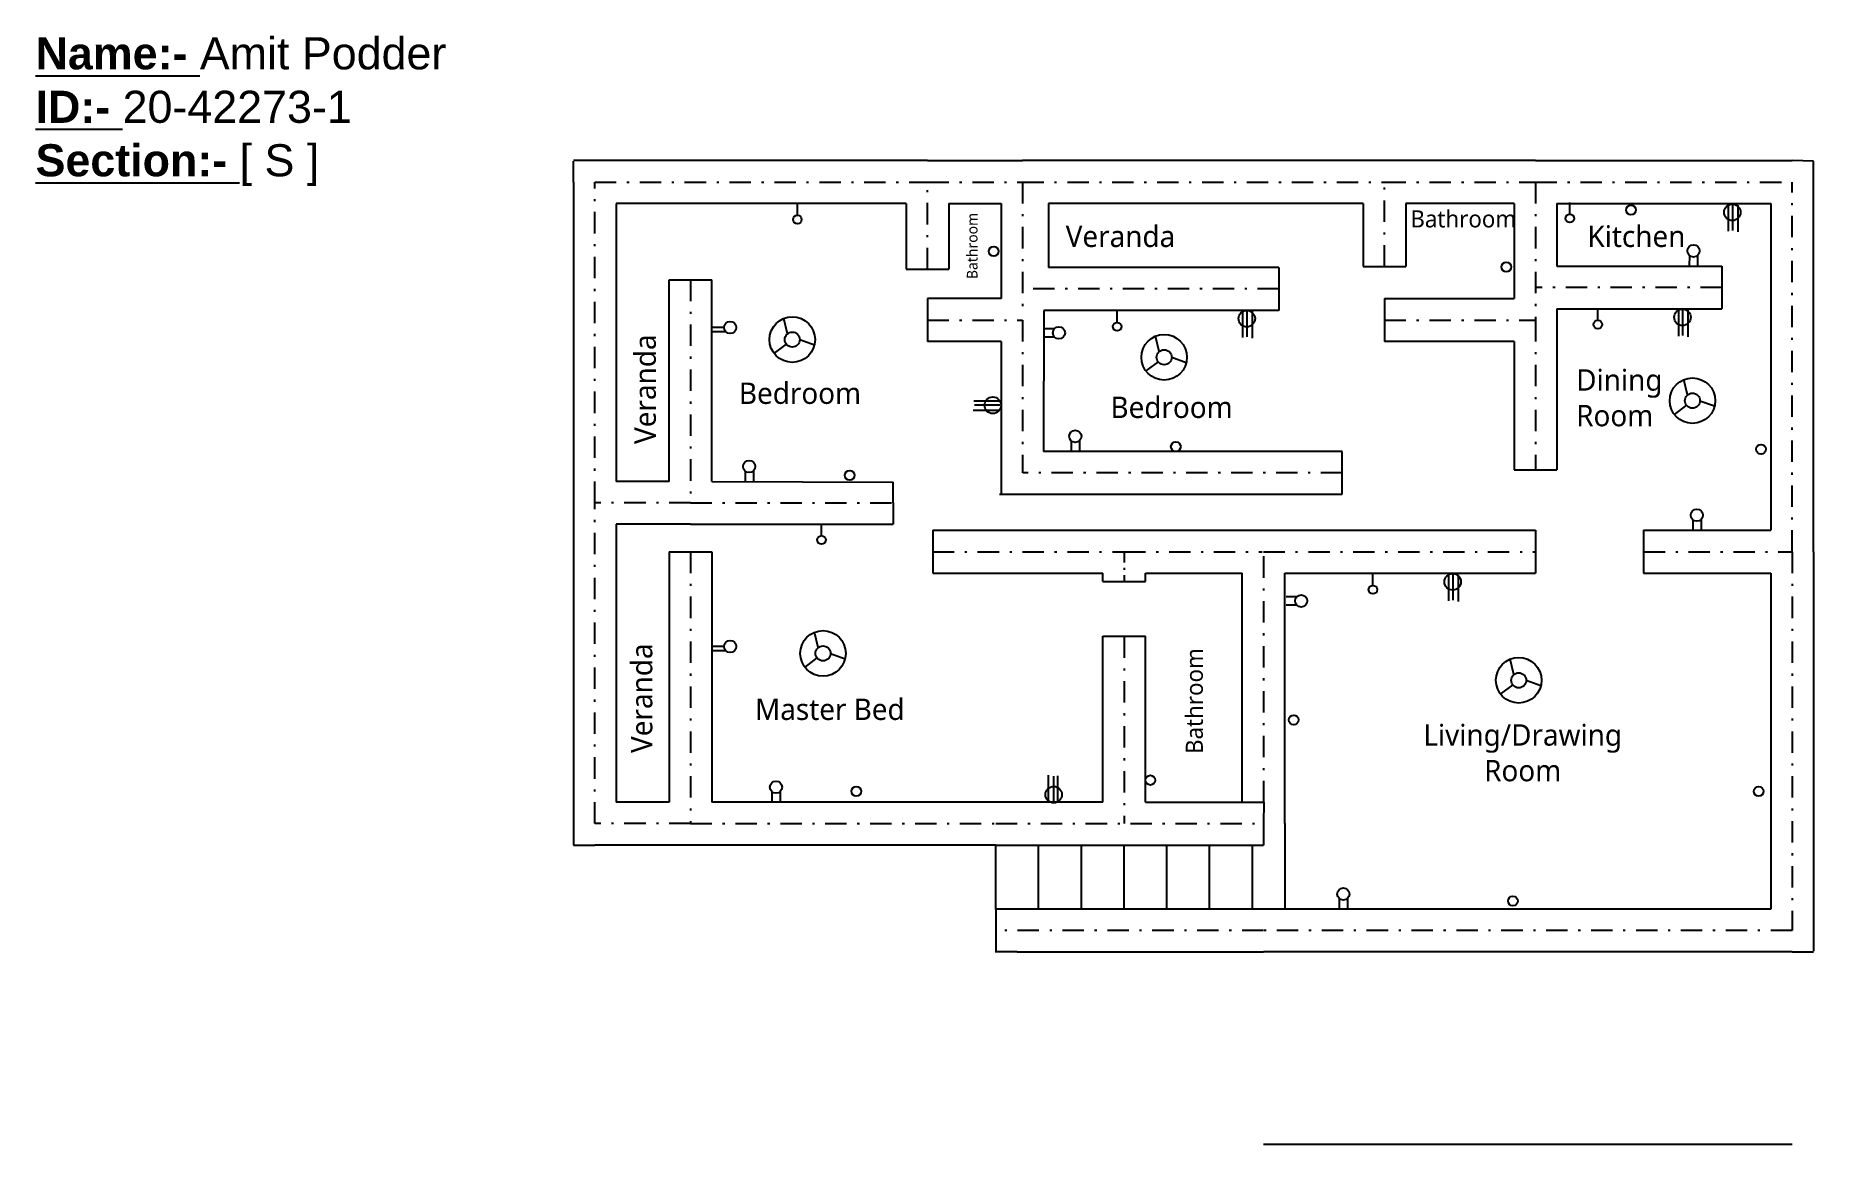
# Model space of a CAD drawing. Header units: inches. Extents: x 1.7 to 84.9, y -3.4 to 48.5.
import ezdxf

# ---------------------------------------------------------------- set-up
doc = ezdxf.new("R2010")
doc.units = ezdxf.units.IN
doc.header["$LTSCALE"] = 2
doc.header["$MEASUREMENT"] = 0
doc.linetypes.add('DASHDOT2', pattern=[0.5, 0.25, -0.125, 0, -0.125])

msp = doc.modelspace()

# ---------------------------------------------------------------- linework, layer by layer
for p, q in [((27.892, 42.628), (26.892, 42.628)), ((26.892, 41.628), (26.892, 42.601)), ((43.453, 42.628), (27.892, 42.628)), ((43.453, 42.628), (47.892, 42.628)), ((64.832, 42.628), (47.892, 42.628)), ((71.892, 42.628), (64.832, 42.628)), ((71.892, 42.628), (83.892, 42.628)), ((84.892, 42.606), (83.892, 42.628)), ((84.892, 41.001), (84.892, 42.606)), ((26.892, 41.628), (26.892, 26.628)), ((64.832, 41.628), (64.832, 41.628)), ((84.892, 24.343), (84.892, 41.001)), ((42.453, 40.628), (28.892, 40.628)), ((28.892, 40.628), (28.892, 27.628)), ((42.453, 40.628), (42.453, 37.55)), ((44.453, 40.628), (46.892, 40.628)), ((44.453, 40.628), (44.453, 37.55)), ((46.892, 40.628), (46.892, 36.176)), ((63.832, 40.628), (49.117, 40.628)), ((63.832, 40.628), (63.832, 37.672)), ((70.892, 40.628), (65.832, 40.628)), ((65.832, 40.628), (65.832, 37.672)), ((70.892, 40.628), (70.892, 36.176)), ((72.892, 40.628), (82.892, 40.628)), ((72.892, 40.628), (72.892, 37.698)), ((82.892, 40.628), (82.892, 25.343)), ((43.453, 37.55), (43.453, 37.55)), ((59.892, 37.628), (49.117, 37.628)), ((72.892, 37.698), (80.603, 37.698)), ((80.603, 37.698), (80.603, 36.698)), ((31.369, 27.628), (31.369, 37.063)), ((31.369, 37.063), (32.369, 37.063)), ((32.369, 37.063), (33.369, 37.063)), ((33.369, 27.628), (33.369, 37.063)), ((59.892, 36.628), (59.892, 36.628)), ((80.603, 36.698), (80.603, 35.698)), ((46.892, 36.176), (43.453, 36.176)), ((64.832, 36.176), (64.832, 35.176)), ((59.892, 35.628), (48.892, 35.628)), ((64.832, 35.176), (64.832, 34.176)), ((72.892, 35.698), (80.603, 35.698)), ((46.892, 34.176), (43.453, 34.176)), ((70.892, 34.176), (64.832, 34.176)), ((31.369, 27.628), (28.892, 27.628)), ((26.892, 26.628), (26.892, 11.628)), ((32.369, 25.628), (28.892, 25.628)), ((28.892, 25.628), (28.892, 12.628)), ((43.697, 25.343), (52.528, 25.343)), ((52.528, 25.343), (59.105, 25.343)), ((59.105, 25.343), (71.892, 25.343)), ((76.949, 25.343), (82.892, 25.343)), ((76.949, 25.343), (76.949, 24.343)), ((31.369, 24.343), (31.369, 12.628)), ((31.369, 24.343), (32.369, 24.343)), ((32.369, 24.343), (33.369, 24.343)), ((33.369, 24.343), (33.369, 12.628)), ((76.949, 24.343), (76.949, 23.343)), ((84.892, 24.343), (84.892, 6.628)), ((43.697, 23.343), (51.649, 23.343)), ((51.649, 22.943), (51.649, 23.343)), ((53.649, 22.943), (53.649, 23.343)), ((53.649, 23.343), (58.166, 23.343)), ((58.166, 12.628), (58.166, 23.343)), ((60.166, 23.343), (71.892, 23.343)), ((60.166, 11.628), (60.166, 23.343)), ((76.949, 23.343), (82.892, 23.343)), ((82.892, 23.343), (82.892, 7.628)), ((51.649, 12.628), (51.649, 20.387)), ((53.649, 12.628), (53.649, 20.387)), ((31.369, 12.628), (28.892, 12.628)), ((51.649, 12.628), (33.369, 12.628)), ((53.649, 12.628), (58.166, 12.628)), ((26.892, 11.628), (26.892, 10.628)), ((60.166, 11.628), (60.166, 7.628)), ((26.892, 10.628), (27.892, 10.628)), ((32.369, 10.628), (27.892, 10.628)), ((46.649, 10.628), (32.369, 10.628)), ((82.892, 7.628), (60.166, 7.628)), ((84.892, 6.628), (84.892, 5.659)), ((47.649, 5.628), (46.62, 5.628)), ((47.649, 5.628), (59.166, 5.628)), ((83.892, 5.628), (59.166, 5.628)), ((83.892, 5.628), (84.892, 5.628)), ((83.892, -3.372), (59.166, -3.372))]:
    msp.add_line(p, q)
at = {"linetype": 'DASHDOT2', "ltscale": 2}
for p, q in [((27.892, 41.628), (43.453, 41.628)), ((27.892, 26.628), (27.892, 41.628)), ((43.453, 41.628), (47.892, 41.628)), ((43.453, 37.55), (43.453, 41.628)), ((47.892, 41.628), (64.832, 41.628)), ((47.892, 41.628), (47.892, 35.628)), ((64.832, 41.628), (71.892, 41.628)), ((64.832, 37.672), (64.832, 41.628)), ((71.892, 41.628), (83.892, 41.628)), ((71.892, 41.628), (71.892, 35.176)), ((83.892, 24.343), (83.892, 41.628)), ((32.369, 37.063), (32.369, 26.628)), ((59.892, 36.628), (47.892, 36.628)), ((80.603, 36.698), (71.892, 36.698)), ((43.453, 35.176), (47.892, 35.176)), ((47.892, 35.176), (47.892, 28.029)), ((64.832, 35.176), (71.892, 35.176)), ((71.892, 35.176), (71.892, 28.174)), ((62.855, 28.029), (47.908, 28.029)), ((27.892, 11.628), (27.892, 26.628)), ((32.369, 26.628), (27.892, 26.628)), ((32.369, 26.628), (41.838, 26.628)), ((32.369, 24.343), (32.369, 11.628)), ((43.697, 24.343), (52.649, 24.343)), ((52.649, 24.343), (59.105, 24.343)), ((59.166, 24.343), (71.892, 24.343)), ((59.189, 12.628), (59.189, 24.343)), ((76.949, 24.343), (83.892, 24.343)), ((83.892, 24.343), (83.892, 6.628)), ((52.649, 20.387), (52.649, 11.628)), ((32.369, 11.628), (27.892, 11.628)), ((32.369, 11.628), (46.649, 11.628)), ((46.649, 11.628), (59.166, 11.628)), ((59.166, 6.628), (46.649, 6.628)), ((83.892, 6.628), (59.166, 6.628))]:
    msp.add_line(p, q, dxfattribs=at)
at = {"ltscale": 2}
for p, q in [((37.364, 40.08), (37.364, 40.614)), ((49.117, 40.628), (49.117, 37.628)), ((73.501, 40.132), (73.501, 40.666)), ((80.905, 40.573), (80.905, 39.328)), ((81.099, 40.601), (81.099, 39.356)), ((81.348, 40.545), (81.348, 39.301)), ((42.453, 37.55), (43.453, 37.55)), ((43.453, 37.55), (44.453, 37.55)), ((59.892, 37.628), (59.892, 36.628)), ((63.832, 37.672), (64.832, 37.672)), ((64.832, 37.672), (65.832, 37.672)), ((79.087, 38.199), (79.085, 37.699)), ((79.474, 38.199), (79.474, 37.698)), ((59.892, 36.628), (59.892, 35.628)), ((43.453, 36.176), (43.453, 35.176)), ((64.832, 36.176), (70.892, 36.176)), ((36.9, 34.532), (36.726, 35.249)), ((43.453, 35.176), (43.453, 34.176)), ((48.892, 35.628), (48.882, 29.029)), ((52.318, 35.068), (52.318, 35.602)), ((58.192, 35.6), (58.192, 34.355)), ((58.386, 35.628), (58.386, 34.383)), ((58.635, 35.572), (58.635, 34.328)), ((72.892, 35.698), (72.892, 28.174)), ((74.807, 35.173), (74.807, 35.707)), ((78.572, 35.663), (78.572, 34.418)), ((78.766, 35.691), (78.766, 34.446)), ((79.015, 35.635), (79.015, 34.391)), ((33.936, 34.827), (33.369, 34.827)), ((34.019, 34.627), (33.369, 34.627)), ((37.478, 34.261), (38.162, 34.013)), ((46.892, 34.176), (46.892, 27.029)), ((49.391, 34.381), (48.89, 34.381)), ((49.39, 34.768), (48.891, 34.769)), ((54.295, 33.705), (54.121, 34.422)), ((70.892, 34.176), (70.892, 28.174)), ((36.844, 34.05), (36.273, 33.622)), ((54.873, 33.434), (55.557, 33.186)), ((54.239, 33.223), (53.668, 32.796)), ((79.007, 31.676), (78.833, 32.393)), ((46.836, 30.941), (45.592, 30.941)), ((46.864, 31.384), (45.619, 31.384)), ((46.836, 31.19), (45.647, 31.19)), ((78.95, 31.194), (78.38, 30.766)), ((79.585, 31.405), (80.269, 31.157)), ((50.171, 29.53), (50.17, 29.031)), ((50.558, 29.531), (50.558, 29.029)), ((62.855, 29.029), (48.882, 29.029)), ((62.855, 28.029), (62.855, 29.029)), ((33.369, 27.628), (41.838, 27.602)), ((34.918, 28.122), (34.917, 27.623)), ((35.305, 28.123), (35.305, 27.622)), ((41.838, 26.628), (41.838, 27.602)), ((62.855, 27.029), (62.855, 28.029)), ((70.892, 28.174), (71.892, 28.174)), ((71.892, 28.174), (72.892, 28.174)), ((41.838, 26.628), (41.838, 25.628)), ((46.82, 27.029), (62.855, 27.029)), ((79.248, 25.844), (79.246, 25.344)), ((79.634, 25.844), (79.634, 25.343)), ((32.369, 25.628), (41.838, 25.628)), ((38.491, 25.093), (38.491, 25.628)), ((43.697, 25.343), (43.697, 24.343)), ((71.892, 25.343), (71.892, 24.343)), ((43.697, 24.343), (43.697, 23.343)), ((71.892, 24.343), (71.892, 23.343)), ((64.288, 22.77), (64.288, 23.304)), ((67.823, 23.292), (67.823, 22.047)), ((68.017, 23.319), (68.017, 22.074)), ((51.649, 22.943), (52.649, 22.943)), ((52.649, 22.943), (53.649, 22.943)), ((68.266, 23.264), (68.266, 22.019)), ((60.722, 21.847), (60.221, 21.847)), ((60.722, 22.234), (60.222, 22.235)), ((38.338, 19.859), (38.164, 20.576)), ((51.649, 20.387), (52.649, 20.387)), ((52.649, 20.387), (53.649, 20.387)), ((33.936, 19.91), (33.369, 19.91)), ((34.019, 19.709), (33.369, 19.709)), ((38.282, 19.377), (37.711, 18.949)), ((38.916, 19.588), (39.6, 19.34)), ((70.88, 18.601), (70.706, 19.318)), ((71.458, 18.33), (72.142, 18.082)), ((70.824, 18.119), (70.253, 17.691)), ((49.105, 12.651), (49.105, 13.896)), ((49.355, 12.651), (49.355, 13.84)), ((49.548, 12.623), (49.548, 13.868)), ((36.172, 13.128), (36.171, 12.629)), ((36.559, 13.129), (36.559, 12.628)), ((58.166, 12.628), (59.189, 12.628)), ((59.189, 12.628), (59.166, 11.628)), ((59.166, 11.628), (59.166, 10.628)), ((46.649, 10.628), (59.166, 10.628)), ((46.649, 7.628), (46.649, 10.628)), ((48.649, 7.628), (48.649, 10.628)), ((50.649, 7.628), (50.649, 10.628)), ((52.649, 7.628), (52.649, 10.628)), ((54.649, 7.628), (54.649, 10.628)), ((56.649, 7.628), (56.649, 10.628)), ((58.649, 7.628), (58.649, 10.628)), ((60.166, 7.628), (46.649, 7.628)), ((46.649, 7.628), (46.649, 6.628)), ((62.708, 8.128), (62.706, 7.629)), ((63.094, 8.129), (63.094, 7.628)), ((46.649, 6.628), (46.649, 5.628))]:
    msp.add_line(p, q, dxfattribs=at)
at = {"linetype": 'DASHDOT2'}
msp.add_line((52.649, 24.343), (52.649, 22.943), dxfattribs=at)
at = {"ltscale": 2}
for centre, radius in [((37.364, 39.879), 0.201), ((73.501, 39.93), 0.201), ((76.356, 40.317), 0.227), ((81.099, 40.213), 0.387), ((46.549, 38.39), 0.227), ((79.28, 38.407), 0.284), ((70.523, 37.66), 0.227), ((34.22, 34.827), 0.284), ((37.126, 34.261), 1.065), ((52.318, 34.867), 0.201), ((58.386, 35.24), 0.387), ((74.807, 34.972), 0.201), ((78.766, 35.303), 0.387), ((37.126, 34.261), 0.352), ((49.599, 34.575), 0.284), ((54.521, 33.434), 1.065), ((54.521, 33.434), 0.352), ((79.233, 31.405), 1.065), ((79.233, 31.405), 0.352), ((46.505, 31.19), 0.387), ((50.364, 29.739), 0.284), ((55.068, 29.257), 0.227), ((82.44, 29.135), 0.227), ((35.111, 28.331), 0.284), ((39.812, 27.915), 0.227), ((79.44, 26.053), 0.284), ((38.491, 24.892), 0.201), ((68.017, 22.932), 0.387), ((64.288, 22.568), 0.201), ((60.93, 22.041), 0.284), ((34.22, 19.91), 0.284), ((38.564, 19.588), 1.065), ((38.564, 19.588), 0.352), ((71.106, 18.33), 1.065), ((71.106, 18.33), 0.352), ((60.581, 16.48), 0.227), ((36.365, 13.337), 0.284), ((40.121, 13.142), 0.227), ((49.355, 12.983), 0.387), ((53.877, 13.661), 0.227), ((82.326, 13.133), 0.227), ((62.901, 8.337), 0.284), ((70.833, 8.006), 0.227)]:
    msp.add_circle(centre, radius, dxfattribs=at)

# ---------------------------------------------------------------- texts
at = {"ltscale": 2, "insert": (1.73, 48.397), "char_height": 1.5, "width": 38.65631, "attachment_point": 1}
msp.add_mtext('{\\fArial|b1|i0|c0|p34;\\LName:- \\fArial|b0|i0|c0|p34;\\lAmit Podder\\P\\fArial|b1|i0|c0|p34;\\LID:-\\fArial|b0|i0|c0|p34;\\l 20-42273-1\\P\\fArial|b1|i0|c0|p34;\\LSection:-\\fArial|b0|i0|c0|p34;\\l [ S ]}', dxfattribs=at)
at = {"width": 9.70627, "attachment_point": 1, "rotation": 90}
for s, insert, char_height in [('{\\fYu Gothic Medium|b0|i0|c0|p34;Bathroom}', (45.291, 37.092), 0.5), ('{\\fYu Gothic Medium|b0|i0|c0|p34;Veranda}', (29.745, 29.38), 1), ('{\\fYu Gothic Medium|b0|i0|c0|p34;Veranda}', (29.579, 14.932), 1), ('{\\fYu Gothic Medium|b0|i0|c0|p34;Bathroom}', (55.532, 14.886), 0.8)]:
    msp.add_mtext(s, dxfattribs=dict(at, insert=insert, char_height=char_height))
at = {"width": 9.70627}
for s, insert, char_height, attachment_point in [('{\\fYu Gothic Medium|b0|i0|c0|p34;Bathroom}', (66.039, 40.307), 0.8, 1), ('{\\fYu Gothic Medium|b0|i0|c0|p34;Veranda}', (49.917, 39.59), 1, 1), ('{\\fYu Gothic Medium|b0|i0|c0|p34;Kitchen}', (74.321, 39.591), 1, 1), ('{\\fYu Gothic Medium|b0|i0|c0|p34;Dining\\PRoom}', (73.795, 32.874), 1, 1), ('{\\fYu Gothic Medium|b0|i0|c0|p34;Bedroom}', (34.631, 32.254), 1, 1), ('{\\fYu Gothic Medium|b0|i0|c0|p34;Bedroom}', (52.011, 31.595), 1, 1), ('{\\fYu Gothic Medium|b0|i0|c0|p34;Master Bed}', (35.382, 17.475), 1, 1), ('{\\fYu Gothic Medium|b0|i0|c0|p34;Living/Drawing\\PRoom}', (71.291, 16.275), 1, 2)]:
    msp.add_mtext(s, dxfattribs=dict(at, insert=insert, char_height=char_height, attachment_point=attachment_point))

doc.saveas('drawing.dxf')
